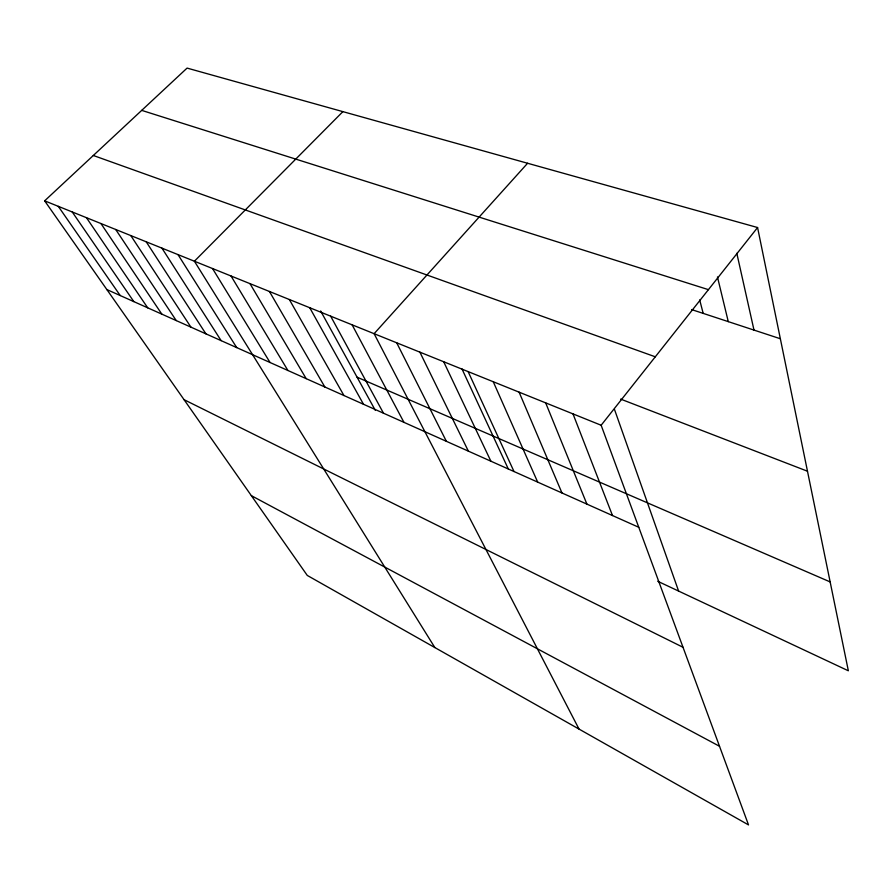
<?xml version="1.0" encoding="UTF-8"?>
<svg xmlns="http://www.w3.org/2000/svg" width="893" height="893" viewBox="0 0 893 893"><rect width="100%" height="100%" fill="white"/><g stroke="black" fill="none" stroke-linecap="round" stroke-linejoin="round"><path stroke-width="1.34" d="M601.145 425.247L757.577 227.536L187.083 68.091L44.65 200.836L307.27 575.427L748.513 824.909L601.145 425.247L44.65 200.836M527.596 163.263L374.111 333.692L579.021 729.079M342.879 111.636L194.406 261.225L434.869 647.581M141.708 110.375L708.428 289.656M691.584 309.57L780.348 338.748M93.307 155.482L655.295 356.798M620.657 399.104L807.473 471.214M357.066 377.181L830.144 581.912M106.847 289.566L638.774 527.294M657.717 581.265L848.35 670.788L757.577 227.536M184.047 399.673L683.011 647.28M251.324 495.637L719.512 746.269M58.302 206.35L120.22 295.538M72.233 211.965L133.838 301.622M86.442 217.691L147.713 307.828M100.931 223.529L161.845 314.135M115.71 229.501L176.245 320.576M130.802 235.585L190.923 327.139M146.206 241.791L205.892 333.826M161.934 248.131L221.151 340.646M178.008 254.617L236.712 347.6M212.512 268.525L270.054 362.502M231.03 275.993L287.926 370.495M249.995 283.65L306.187 378.654M269.429 291.475L324.851 386.993M289.332 299.512L343.95 395.532M309.737 307.739L363.496 404.261M320.654 310.976L375.328 410.389M330.656 316.167L383.488 413.202M352.11 324.818L403.96 422.344M396.693 342.8L446.377 441.309M419.877 352.143L468.367 451.132M443.676 361.743L490.893 461.212M461.949 368.854L508.251 468.881M468.133 371.611L514 471.526M493.26 381.746L537.686 482.12M519.101 392.161L561.976 492.981M545.668 402.877L586.913 504.121M573.005 413.894L612.498 515.551M614.462 409.362L678.613 591.077M699.699 299.936L703.182 313.387M717.459 276.942L728.275 321.636M736.814 253.311L753.993 330.086"/></g></svg>
